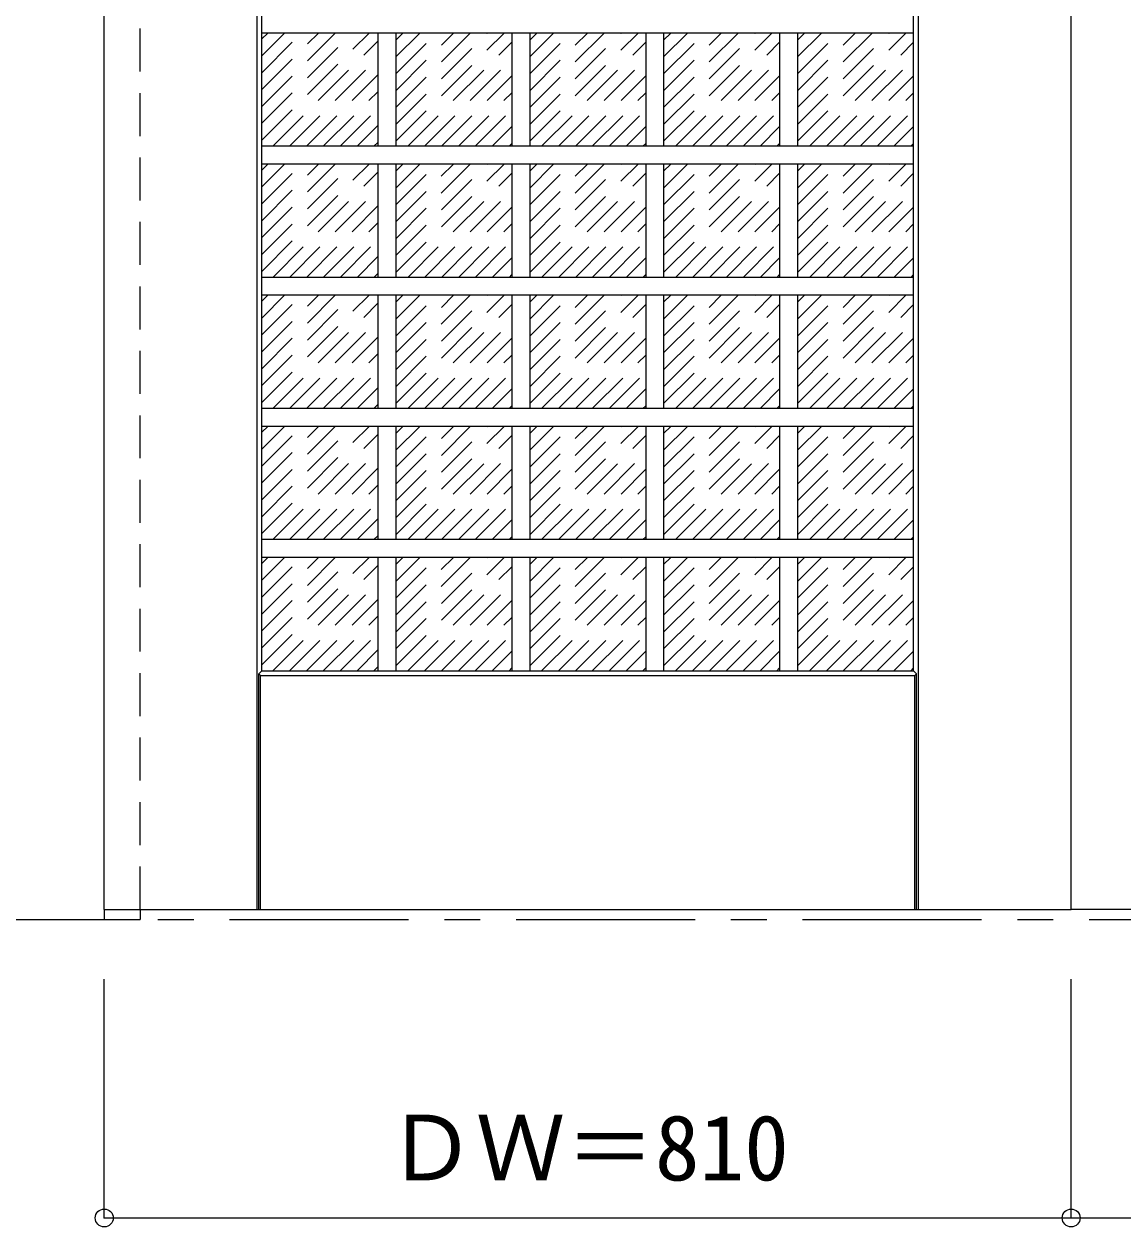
# Model space of a CAD drawing. Units: millimetres, scale not verified. Extents: x -6000 to 5700, y -4307 to 4260.
# Drawn here: x 2018 to 2938, y 1160 to 2168 of the extents above; entities that cross this region are included whole.
import ezdxf
from ezdxf.enums import TextEntityAlignment as Align

# ---------------------------------------------------------------- set-up
doc = ezdxf.new("R2010")
doc.units = ezdxf.units.MM
doc.header["$LTSCALE"] = 30
doc.header["$PDMODE"] = 32
doc.header["$PDSIZE"] = 15
doc.linetypes.add('CHAIN1', pattern=[8, 5, -1, 1, -1])
doc.linetypes.add('DASHED1', pattern=[1.8, 1.2, -0.6])
for name, color, linetype, lineweight in [('0-1_通り芯', 7, 'CHAIN1', 18), ('0-2_扉', 3, 'Continuous', 25), ('0-3_仕上げ', 4, 'Continuous', 9), ('0-4_枠', 3, 'Continuous', 25), ('0-B_寸法', 7, 'Continuous', 9), ('0-C_ハッチ', 4, 'DASHED1', 9)]:
    doc.layers.add(name, color=color, linetype=linetype, lineweight=lineweight)
doc.styles.add('ＭＳ ゴシック', font='')
doc.styles.get('ＭＳ ゴシック').set_extended_font_data('MS Gothic')

msp = doc.modelspace()

# ---------------------------------------------------------------- linework, layer by layer
at = {"layer": '0-1_通り芯'}
msp.add_line((-5490, 1418), (5690, 1418), dxfattribs=at)
at = {"layer": '0-2_扉'}
for p, q in [((2085, 1426.5), (2085, 3409.5)), ((2895, 1426.5), (2895, 3409.5)), ((2085, 1426.5), (2895, 1426.5)), ((3705, 1426.5), (2895, 1426.5))]:
    msp.add_line(p, q, dxfattribs=at)
at = {"layer": '0-2_扉', "color": 4, "linetype": 'DASHED1', "lineweight": 9}
msp.add_line((2115, 1426.5), (2115, 3409.5), dxfattribs=at)
at = {"layer": '0-3_仕上げ', "color": 7, "lineweight": 18}
for p, q in [((2213, 1426.5), (2213, 3409.5)), ((2767, 1426.5), (2767, 3409.5)), ((2214.5, 1624), (2217, 1626.5)), ((2214.5, 1426.5), (2214.5, 1624)), ((2216, 1622.5), (2214.5, 1624)), ((2763, 1626.5), (2765.5, 1624)), ((2764, 1622.5), (2765.5, 1624)), ((2765.5, 1426.5), (2765.5, 1624)), ((2216, 1426.5), (2216, 1622.5)), ((2216, 1622.5), (2764, 1622.5)), ((2764, 1426.5), (2764, 1622.5))]:
    msp.add_line(p, q, dxfattribs=at)
at = {"layer": '0-3_仕上げ', "color": 3, "lineweight": 25}
for p, q in [((2217, 1626.5), (2217, 3259.5)), ((2763, 1626.5), (2763, 3259.5)), ((2763, 2160.83), (2217, 2160.83)), ((2314.2, 2160.83), (2314.2, 2065.97)), ((2329.2, 2160.83), (2329.2, 2065.97)), ((2426.4, 2160.83), (2426.4, 2065.97)), ((2441.4, 2160.83), (2441.4, 2065.97)), ((2538.6, 2160.83), (2538.6, 2065.97)), ((2553.6, 2160.83), (2553.6, 2065.97)), ((2650.8, 2160.83), (2650.8, 2065.97)), ((2665.8, 2160.83), (2665.8, 2065.97)), ((2763, 2065.97), (2217, 2065.97)), ((2763, 2050.97), (2217, 2050.97)), ((2314.2, 2050.97), (2314.2, 1956.1)), ((2329.2, 2050.97), (2329.2, 1956.1)), ((2426.4, 2050.97), (2426.4, 1956.1)), ((2441.4, 2050.97), (2441.4, 1956.1)), ((2538.6, 2050.97), (2538.6, 1956.1)), ((2553.6, 2050.97), (2553.6, 1956.1)), ((2650.8, 2050.97), (2650.8, 1956.1)), ((2665.8, 2050.97), (2665.8, 1956.1)), ((2763, 1956.1), (2217, 1956.1)), ((2763, 1941.1), (2217, 1941.1)), ((2314.2, 1941.1), (2314.2, 1846.23)), ((2329.2, 1941.1), (2329.2, 1846.23)), ((2426.4, 1941.1), (2426.4, 1846.23)), ((2441.4, 1941.1), (2441.4, 1846.23)), ((2538.6, 1941.1), (2538.6, 1846.23)), ((2553.6, 1941.1), (2553.6, 1846.23)), ((2650.8, 1941.1), (2650.8, 1846.23)), ((2665.8, 1941.1), (2665.8, 1846.23)), ((2763, 1846.23), (2217, 1846.23)), ((2763, 1831.23), (2217, 1831.23)), ((2314.2, 1831.23), (2314.2, 1736.37)), ((2329.2, 1831.23), (2329.2, 1736.37)), ((2426.4, 1831.23), (2426.4, 1736.37)), ((2441.4, 1831.23), (2441.4, 1736.37)), ((2538.6, 1831.23), (2538.6, 1736.37)), ((2553.6, 1831.23), (2553.6, 1736.37)), ((2650.8, 1831.23), (2650.8, 1736.37)), ((2665.8, 1831.23), (2665.8, 1736.37)), ((2763, 1736.37), (2217, 1736.37)), ((2763, 1721.37), (2217, 1721.37)), ((2314.2, 1721.37), (2314.2, 1626.5)), ((2329.2, 1721.37), (2329.2, 1626.5)), ((2426.4, 1721.37), (2426.4, 1626.5)), ((2441.4, 1721.37), (2441.4, 1626.5)), ((2538.6, 1721.37), (2538.6, 1626.5)), ((2553.6, 1721.37), (2553.6, 1626.5)), ((2650.8, 1721.37), (2650.8, 1626.5)), ((2665.8, 1721.37), (2665.8, 1626.5)), ((2217, 1626.5), (2763, 1626.5))]:
    msp.add_line(p, q, dxfattribs=at)
at = {"layer": '0-4_枠', "color": 4, "linetype": 'DASHED1', "lineweight": 9}
for p, q in [((2085, 1426.5), (2085, 3423)), ((2115, 1426.5), (2115, 3423))]:
    msp.add_line(p, q, dxfattribs=at)
at = {"layer": '0-4_枠'}
for p, q in [((2085, 1426.5), (2085, 1418)), ((2115, 1426.5), (2115, 1418)), ((2085, 1418), (2115, 1418))]:
    msp.add_line(p, q, dxfattribs=at)
at = {"layer": '0-B_寸法', "color": 4}
for p, q in [((2085, 1168), (2085, 1368)), ((2895, 1168), (2895, 1368)), ((2085, 1168), (3705, 1168))]:
    msp.add_line(p, q, dxfattribs=at)
at = {"layer": '0-B_寸法'}
for p in [(2085, 1168), (2895, 1168)]:
    msp.add_point(p, dxfattribs=at)
at = {"layer": '0-C_ハッチ'}
for p, q in [((2217, 2071.02), (2306.81, 2160.83)), ((2217, 2085.16), (2292.67, 2160.83)), ((2217, 2099.31), (2278.53, 2160.83)), ((2217, 2113.45), (2264.39, 2160.83)), ((2217, 2127.59), (2250.24, 2160.83)), ((2217, 2141.73), (2236.1, 2160.83)), ((2217, 2155.87), (2221.96, 2160.83)), ((2329.2, 2070.08), (2419.95, 2160.83)), ((2329.2, 2084.23), (2405.81, 2160.83)), ((2329.2, 2098.37), (2391.66, 2160.83)), ((2329.2, 2112.51), (2377.52, 2160.83)), ((2329.2, 2126.65), (2363.38, 2160.83)), ((2329.2, 2140.79), (2349.24, 2160.83)), ((2329.2, 2154.94), (2335.1, 2160.83)), ((2441.4, 2070.08), (2532.15, 2160.83)), ((2441.4, 2084.23), (2518.01, 2160.83)), ((2441.4, 2098.37), (2503.86, 2160.83)), ((2441.4, 2112.51), (2489.72, 2160.83)), ((2441.4, 2126.65), (2475.58, 2160.83)), ((2441.4, 2140.79), (2461.44, 2160.83)), ((2441.4, 2154.94), (2447.3, 2160.83)), ((2553.6, 2070.08), (2644.35, 2160.83)), ((2553.6, 2084.23), (2630.21, 2160.83)), ((2553.6, 2098.37), (2616.06, 2160.83)), ((2553.6, 2112.51), (2601.92, 2160.83)), ((2553.6, 2126.65), (2587.78, 2160.83)), ((2553.6, 2140.79), (2573.64, 2160.83)), ((2553.6, 2154.94), (2559.5, 2160.83)), ((2665.8, 2070.08), (2756.55, 2160.83)), ((2665.8, 2084.23), (2742.41, 2160.83)), ((2665.8, 2098.37), (2728.26, 2160.83)), ((2665.8, 2112.51), (2714.12, 2160.83)), ((2665.8, 2126.65), (2699.98, 2160.83)), ((2665.8, 2140.79), (2685.84, 2160.83)), ((2665.8, 2154.94), (2671.7, 2160.83)), ((2226.09, 2065.97), (2314.2, 2154.08)), ((2339.22, 2065.97), (2426.4, 2153.14)), ((2451.42, 2065.97), (2538.6, 2153.14)), ((2563.62, 2065.97), (2650.8, 2153.14)), ((2675.82, 2065.97), (2763, 2153.14)), ((2240.23, 2065.97), (2314.2, 2139.94)), ((2353.37, 2065.97), (2426.4, 2139)), ((2465.57, 2065.97), (2538.6, 2139)), ((2577.77, 2065.97), (2650.8, 2139)), ((2689.97, 2065.97), (2763, 2139)), ((2254.37, 2065.97), (2314.2, 2125.79)), ((2367.51, 2065.97), (2426.4, 2124.86)), ((2479.71, 2065.97), (2538.6, 2124.86)), ((2591.91, 2065.97), (2650.8, 2124.86)), ((2704.11, 2065.97), (2763, 2124.86)), ((2268.51, 2065.97), (2314.2, 2111.65)), ((2381.65, 2065.97), (2426.4, 2110.72)), ((2493.85, 2065.97), (2538.6, 2110.72)), ((2606.05, 2065.97), (2650.8, 2110.72)), ((2718.25, 2065.97), (2763, 2110.72)), ((2282.66, 2065.97), (2314.2, 2097.51)), ((2395.79, 2065.97), (2426.4, 2096.57)), ((2507.99, 2065.97), (2538.6, 2096.57)), ((2620.19, 2065.97), (2650.8, 2096.57)), ((2732.39, 2065.97), (2763, 2096.57)), ((2296.8, 2065.97), (2314.2, 2083.37)), ((2409.94, 2065.97), (2426.4, 2082.43)), ((2522.14, 2065.97), (2538.6, 2082.43)), ((2634.34, 2065.97), (2650.8, 2082.43)), ((2746.54, 2065.97), (2763, 2082.43)), ((2310.94, 2065.97), (2314.2, 2069.23)), ((2424.08, 2065.97), (2426.4, 2068.29)), ((2536.28, 2065.97), (2538.6, 2068.29)), ((2648.48, 2065.97), (2650.8, 2068.29)), ((2760.68, 2065.97), (2763, 2068.29)), ((2217, 1961.15), (2306.81, 2050.97)), ((2217, 1975.3), (2292.67, 2050.97)), ((2217, 1989.44), (2278.53, 2050.97)), ((2217, 2003.58), (2264.39, 2050.97)), ((2217, 2017.72), (2250.24, 2050.97)), ((2217, 2031.86), (2236.1, 2050.97)), ((2217, 2046.01), (2221.96, 2050.97)), ((2329.2, 1960.22), (2419.95, 2050.97)), ((2329.2, 1974.36), (2405.81, 2050.97)), ((2329.2, 1988.5), (2391.66, 2050.97)), ((2329.2, 2002.64), (2377.52, 2050.97)), ((2329.2, 2016.79), (2363.38, 2050.97)), ((2329.2, 2030.93), (2349.24, 2050.97)), ((2329.2, 2045.07), (2335.1, 2050.97)), ((2441.4, 1960.22), (2532.15, 2050.97)), ((2441.4, 1974.36), (2518.01, 2050.97)), ((2441.4, 1988.5), (2503.86, 2050.97)), ((2441.4, 2002.64), (2489.72, 2050.97)), ((2441.4, 2016.79), (2475.58, 2050.97)), ((2441.4, 2030.93), (2461.44, 2050.97)), ((2441.4, 2045.07), (2447.3, 2050.97)), ((2553.6, 1960.22), (2644.35, 2050.97)), ((2553.6, 1974.36), (2630.21, 2050.97)), ((2553.6, 1988.5), (2616.06, 2050.97)), ((2553.6, 2002.64), (2601.92, 2050.97)), ((2553.6, 2016.79), (2587.78, 2050.97)), ((2553.6, 2030.93), (2573.64, 2050.97)), ((2553.6, 2045.07), (2559.5, 2050.97)), ((2665.8, 1960.22), (2756.55, 2050.97)), ((2665.8, 1974.36), (2742.41, 2050.97)), ((2665.8, 1988.5), (2728.26, 2050.97)), ((2665.8, 2002.64), (2714.12, 2050.97)), ((2665.8, 2016.79), (2699.98, 2050.97)), ((2665.8, 2030.93), (2685.84, 2050.97)), ((2665.8, 2045.07), (2671.7, 2050.97)), ((2226.09, 1956.1), (2314.2, 2044.21)), ((2339.22, 1956.1), (2426.4, 2043.27)), ((2451.42, 1956.1), (2538.6, 2043.27)), ((2563.62, 1956.1), (2650.8, 2043.27)), ((2675.82, 1956.1), (2763, 2043.27)), ((2240.23, 1956.1), (2314.2, 2030.07)), ((2353.37, 1956.1), (2426.4, 2029.13)), ((2465.57, 1956.1), (2538.6, 2029.13)), ((2577.77, 1956.1), (2650.8, 2029.13)), ((2689.97, 1956.1), (2763, 2029.13)), ((2254.37, 1956.1), (2314.2, 2015.93)), ((2367.51, 1956.1), (2426.4, 2014.99)), ((2479.71, 1956.1), (2538.6, 2014.99)), ((2591.91, 1956.1), (2650.8, 2014.99)), ((2704.11, 1956.1), (2763, 2014.99)), ((2268.51, 1956.1), (2314.2, 2001.79)), ((2381.65, 1956.1), (2426.4, 2000.85)), ((2493.85, 1956.1), (2538.6, 2000.85)), ((2606.05, 1956.1), (2650.8, 2000.85)), ((2718.25, 1956.1), (2763, 2000.85)), ((2282.66, 1956.1), (2314.2, 1987.64)), ((2395.79, 1956.1), (2426.4, 1986.71)), ((2507.99, 1956.1), (2538.6, 1986.71)), ((2620.19, 1956.1), (2650.8, 1986.71)), ((2732.39, 1956.1), (2763, 1986.71)), ((2296.8, 1956.1), (2314.2, 1973.5)), ((2409.94, 1956.1), (2426.4, 1972.56)), ((2522.14, 1956.1), (2538.6, 1972.56)), ((2634.34, 1956.1), (2650.8, 1972.56)), ((2746.54, 1956.1), (2763, 1972.56)), ((2310.94, 1956.1), (2314.2, 1959.36)), ((2424.08, 1956.1), (2426.4, 1958.42)), ((2536.28, 1956.1), (2538.6, 1958.42)), ((2648.48, 1956.1), (2650.8, 1958.42)), ((2760.68, 1956.1), (2763, 1958.42)), ((2217, 1851.29), (2306.81, 1941.1)), ((2217, 1865.43), (2292.67, 1941.1)), ((2217, 1879.57), (2278.53, 1941.1)), ((2217, 1893.71), (2264.39, 1941.1)), ((2217, 1907.86), (2250.24, 1941.1)), ((2217, 1922), (2236.1, 1941.1)), ((2217, 1936.14), (2221.96, 1941.1)), ((2329.2, 1850.35), (2419.95, 1941.1)), ((2329.2, 1864.49), (2405.81, 1941.1)), ((2329.2, 1878.63), (2391.66, 1941.1)), ((2329.2, 1892.78), (2377.52, 1941.1)), ((2329.2, 1906.92), (2363.38, 1941.1)), ((2329.2, 1921.06), (2349.24, 1941.1)), ((2329.2, 1935.2), (2335.1, 1941.1)), ((2441.4, 1850.35), (2532.15, 1941.1)), ((2441.4, 1864.49), (2518.01, 1941.1)), ((2441.4, 1878.63), (2503.86, 1941.1)), ((2441.4, 1892.78), (2489.72, 1941.1)), ((2441.4, 1906.92), (2475.58, 1941.1)), ((2441.4, 1921.06), (2461.44, 1941.1)), ((2441.4, 1935.2), (2447.3, 1941.1)), ((2553.6, 1850.35), (2644.35, 1941.1)), ((2553.6, 1864.49), (2630.21, 1941.1)), ((2553.6, 1878.63), (2616.06, 1941.1)), ((2553.6, 1892.78), (2601.92, 1941.1)), ((2553.6, 1906.92), (2587.78, 1941.1)), ((2553.6, 1921.06), (2573.64, 1941.1)), ((2553.6, 1935.2), (2559.5, 1941.1)), ((2665.8, 1850.35), (2756.55, 1941.1)), ((2665.8, 1864.49), (2742.41, 1941.1)), ((2665.8, 1878.63), (2728.26, 1941.1)), ((2665.8, 1892.78), (2714.12, 1941.1)), ((2665.8, 1906.92), (2699.98, 1941.1)), ((2665.8, 1921.06), (2685.84, 1941.1)), ((2665.8, 1935.2), (2671.7, 1941.1)), ((2226.09, 1846.23), (2314.2, 1934.35)), ((2339.22, 1846.23), (2426.4, 1933.41)), ((2451.42, 1846.23), (2538.6, 1933.41)), ((2563.62, 1846.23), (2650.8, 1933.41)), ((2675.82, 1846.23), (2763, 1933.41)), ((2240.23, 1846.23), (2314.2, 1920.2)), ((2353.37, 1846.23), (2426.4, 1919.27)), ((2465.57, 1846.23), (2538.6, 1919.27)), ((2577.77, 1846.23), (2650.8, 1919.27)), ((2689.97, 1846.23), (2763, 1919.27)), ((2254.37, 1846.23), (2314.2, 1906.06)), ((2367.51, 1846.23), (2426.4, 1905.12)), ((2479.71, 1846.23), (2538.6, 1905.12)), ((2591.91, 1846.23), (2650.8, 1905.12)), ((2704.11, 1846.23), (2763, 1905.12)), ((2268.51, 1846.23), (2314.2, 1891.92)), ((2381.65, 1846.23), (2426.4, 1890.98)), ((2493.85, 1846.23), (2538.6, 1890.98)), ((2606.05, 1846.23), (2650.8, 1890.98)), ((2718.25, 1846.23), (2763, 1890.98)), ((2282.66, 1846.23), (2314.2, 1877.78)), ((2395.79, 1846.23), (2426.4, 1876.84)), ((2507.99, 1846.23), (2538.6, 1876.84)), ((2620.19, 1846.23), (2650.8, 1876.84)), ((2732.39, 1846.23), (2763, 1876.84)), ((2296.8, 1846.23), (2314.2, 1863.63)), ((2409.94, 1846.23), (2426.4, 1862.7)), ((2522.14, 1846.23), (2538.6, 1862.7)), ((2634.34, 1846.23), (2650.8, 1862.7)), ((2746.54, 1846.23), (2763, 1862.7)), ((2310.94, 1846.23), (2314.2, 1849.49)), ((2424.08, 1846.23), (2426.4, 1848.56)), ((2536.28, 1846.23), (2538.6, 1848.56)), ((2648.48, 1846.23), (2650.8, 1848.56)), ((2760.68, 1846.23), (2763, 1848.56)), ((2217, 1741.42), (2306.81, 1831.23)), ((2217, 1755.56), (2292.67, 1831.23)), ((2217, 1769.71), (2278.53, 1831.23)), ((2217, 1783.85), (2264.39, 1831.23)), ((2217, 1797.99), (2250.24, 1831.23)), ((2217, 1812.13), (2236.1, 1831.23)), ((2217, 1826.27), (2221.96, 1831.23)), ((2226.09, 1736.37), (2314.2, 1824.48)), ((2329.2, 1740.48), (2419.95, 1831.23)), ((2329.2, 1754.63), (2405.81, 1831.23)), ((2329.2, 1768.77), (2391.66, 1831.23)), ((2329.2, 1782.91), (2377.52, 1831.23)), ((2329.2, 1797.05), (2363.38, 1831.23)), ((2329.2, 1811.19), (2349.24, 1831.23)), ((2329.2, 1825.34), (2335.1, 1831.23)), ((2441.4, 1740.48), (2532.15, 1831.23)), ((2441.4, 1754.63), (2518.01, 1831.23)), ((2441.4, 1768.77), (2503.86, 1831.23)), ((2441.4, 1782.91), (2489.72, 1831.23)), ((2441.4, 1797.05), (2475.58, 1831.23)), ((2441.4, 1811.19), (2461.44, 1831.23)), ((2441.4, 1825.34), (2447.3, 1831.23)), ((2553.6, 1740.48), (2644.35, 1831.23)), ((2553.6, 1754.63), (2630.21, 1831.23)), ((2553.6, 1768.77), (2616.06, 1831.23)), ((2553.6, 1782.91), (2601.92, 1831.23)), ((2553.6, 1797.05), (2587.78, 1831.23)), ((2553.6, 1811.19), (2573.64, 1831.23)), ((2553.6, 1825.34), (2559.5, 1831.23)), ((2665.8, 1740.48), (2756.55, 1831.23)), ((2665.8, 1754.63), (2742.41, 1831.23)), ((2665.8, 1768.77), (2728.26, 1831.23)), ((2665.8, 1782.91), (2714.12, 1831.23)), ((2665.8, 1797.05), (2699.98, 1831.23)), ((2665.8, 1811.19), (2685.84, 1831.23)), ((2665.8, 1825.34), (2671.7, 1831.23)), ((2339.22, 1736.37), (2426.4, 1823.54)), ((2451.42, 1736.37), (2538.6, 1823.54)), ((2563.62, 1736.37), (2650.8, 1823.54)), ((2675.82, 1736.37), (2763, 1823.54)), ((2240.23, 1736.37), (2314.2, 1810.34)), ((2353.37, 1736.37), (2426.4, 1809.4)), ((2465.57, 1736.37), (2538.6, 1809.4)), ((2577.77, 1736.37), (2650.8, 1809.4)), ((2689.97, 1736.37), (2763, 1809.4)), ((2254.37, 1736.37), (2314.2, 1796.19)), ((2367.51, 1736.37), (2426.4, 1795.26)), ((2479.71, 1736.37), (2538.6, 1795.26)), ((2591.91, 1736.37), (2650.8, 1795.26)), ((2704.11, 1736.37), (2763, 1795.26)), ((2268.51, 1736.37), (2314.2, 1782.05)), ((2381.65, 1736.37), (2426.4, 1781.12)), ((2493.85, 1736.37), (2538.6, 1781.12)), ((2606.05, 1736.37), (2650.8, 1781.12)), ((2718.25, 1736.37), (2763, 1781.12)), ((2282.66, 1736.37), (2314.2, 1767.91)), ((2395.79, 1736.37), (2426.4, 1766.97)), ((2507.99, 1736.37), (2538.6, 1766.97)), ((2620.19, 1736.37), (2650.8, 1766.97)), ((2732.39, 1736.37), (2763, 1766.97)), ((2296.8, 1736.37), (2314.2, 1753.77)), ((2409.94, 1736.37), (2426.4, 1752.83)), ((2522.14, 1736.37), (2538.6, 1752.83)), ((2634.34, 1736.37), (2650.8, 1752.83)), ((2746.54, 1736.37), (2763, 1752.83)), ((2310.94, 1736.37), (2314.2, 1739.63)), ((2424.08, 1736.37), (2426.4, 1738.69)), ((2536.28, 1736.37), (2538.6, 1738.69)), ((2648.48, 1736.37), (2650.8, 1738.69)), ((2760.68, 1736.37), (2763, 1738.69)), ((2217, 1631.55), (2306.81, 1721.37)), ((2217, 1645.7), (2292.67, 1721.37)), ((2217, 1659.84), (2278.53, 1721.37)), ((2217, 1673.98), (2264.39, 1721.37)), ((2217, 1688.12), (2250.24, 1721.37)), ((2217, 1702.26), (2236.1, 1721.37)), ((2217, 1716.41), (2221.96, 1721.37)), ((2226.09, 1626.5), (2314.2, 1714.61)), ((2329.2, 1630.62), (2419.95, 1721.37)), ((2329.2, 1644.76), (2405.81, 1721.37)), ((2329.2, 1658.9), (2391.66, 1721.37)), ((2329.2, 1673.04), (2377.52, 1721.37)), ((2329.2, 1687.19), (2363.38, 1721.37)), ((2329.2, 1701.33), (2349.24, 1721.37)), ((2329.2, 1715.47), (2335.1, 1721.37)), ((2339.22, 1626.5), (2426.4, 1713.67)), ((2441.4, 1630.62), (2532.15, 1721.37)), ((2441.4, 1644.76), (2518.01, 1721.37)), ((2441.4, 1658.9), (2503.86, 1721.37)), ((2441.4, 1673.04), (2489.72, 1721.37)), ((2441.4, 1687.19), (2475.58, 1721.37)), ((2441.4, 1701.33), (2461.44, 1721.37)), ((2441.4, 1715.47), (2447.3, 1721.37)), ((2451.42, 1626.5), (2538.6, 1713.67)), ((2553.6, 1630.62), (2644.35, 1721.37)), ((2553.6, 1644.76), (2630.21, 1721.37)), ((2553.6, 1658.9), (2616.06, 1721.37)), ((2553.6, 1673.04), (2601.92, 1721.37)), ((2553.6, 1687.19), (2587.78, 1721.37)), ((2553.6, 1701.33), (2573.64, 1721.37)), ((2553.6, 1715.47), (2559.5, 1721.37)), ((2563.62, 1626.5), (2650.8, 1713.67)), ((2665.8, 1630.62), (2756.55, 1721.37)), ((2665.8, 1644.76), (2742.41, 1721.37)), ((2665.8, 1658.9), (2728.26, 1721.37)), ((2665.8, 1673.04), (2714.12, 1721.37)), ((2665.8, 1687.19), (2699.98, 1721.37)), ((2665.8, 1701.33), (2685.84, 1721.37)), ((2665.8, 1715.47), (2671.7, 1721.37)), ((2675.82, 1626.5), (2763, 1713.67)), ((2240.23, 1626.5), (2314.2, 1700.47)), ((2353.37, 1626.5), (2426.4, 1699.53)), ((2465.57, 1626.5), (2538.6, 1699.53)), ((2577.77, 1626.5), (2650.8, 1699.53)), ((2689.97, 1626.5), (2763, 1699.53)), ((2254.37, 1626.5), (2314.2, 1686.33)), ((2367.51, 1626.5), (2426.4, 1685.39)), ((2479.71, 1626.5), (2538.6, 1685.39)), ((2591.91, 1626.5), (2650.8, 1685.39)), ((2704.11, 1626.5), (2763, 1685.39)), ((2268.51, 1626.5), (2314.2, 1672.19)), ((2381.65, 1626.5), (2426.4, 1671.25)), ((2493.85, 1626.5), (2538.6, 1671.25)), ((2606.05, 1626.5), (2650.8, 1671.25)), ((2718.25, 1626.5), (2763, 1671.25)), ((2282.66, 1626.5), (2314.2, 1658.04)), ((2395.79, 1626.5), (2426.4, 1657.11)), ((2507.99, 1626.5), (2538.6, 1657.11)), ((2620.19, 1626.5), (2650.8, 1657.11)), ((2732.39, 1626.5), (2763, 1657.11)), ((2296.8, 1626.5), (2314.2, 1643.9)), ((2409.94, 1626.5), (2426.4, 1642.96)), ((2522.14, 1626.5), (2538.6, 1642.96)), ((2634.34, 1626.5), (2650.8, 1642.96)), ((2746.54, 1626.5), (2763, 1642.96)), ((2310.94, 1626.5), (2314.2, 1629.76)), ((2424.08, 1626.5), (2426.4, 1628.82)), ((2536.28, 1626.5), (2538.6, 1628.82)), ((2648.48, 1626.5), (2650.8, 1628.82)), ((2760.68, 1626.5), (2763, 1628.82))]:
    msp.add_line(p, q, dxfattribs=at)

# ---------------------------------------------------------------- texts
at = {"layer": '0-B_寸法', "style": 'ＭＳ ゴシック'}
msp.add_text('ＤＷ＝810', height=54.99, dxfattribs=at).set_placement((2321.25, 1183), align=Align.BOTTOM_LEFT)

doc.saveas('drawing.dxf')
